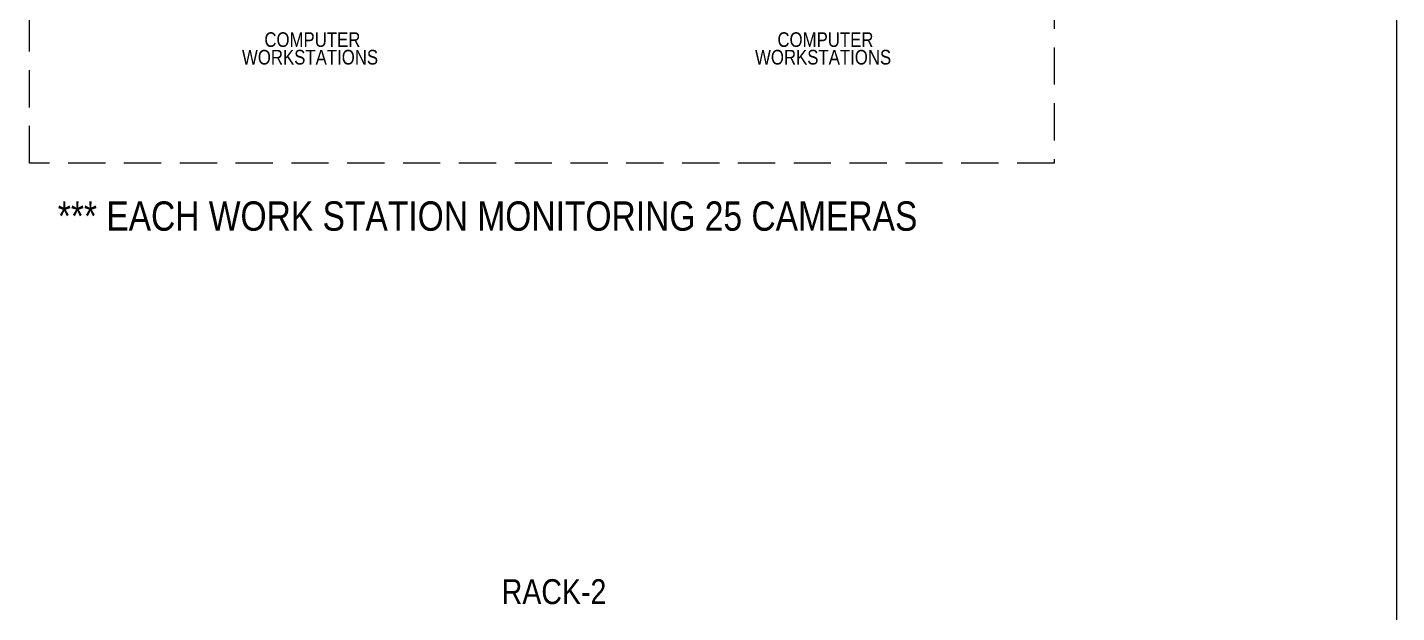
# Model space of a CAD drawing. Header units: millimetres. Extents: x 11706 to 18081, y 7308 to 12674.
# Drawn here: x 16913 to 18081, y 10110 to 10609 of the extents above; entities that cross this region are included whole.
import ezdxf
from ezdxf.enums import TextEntityAlignment as Align

# ---------------------------------------------------------------- set-up
doc = ezdxf.new("R2010")
doc.units = ezdxf.units.MM
doc.linetypes.add('DASHED', pattern=[19.05, 12.7, -6.35])
doc.layers.get('0').update_dxf_attribs({"lineweight": 0})
doc.styles.get("Standard").update_dxf_attribs({"font": 'ARIALN.TTF'})

msp = doc.modelspace()

# ---------------------------------------------------------------- linework, layer by layer
msp.add_lwpolyline([(11706.6, 12674.3), (18080.9, 12674.3), (18080.9, 7307.6), (11706.6, 7307.6)], close=True)
at = {"linetype": 'DASHED', "ltscale": 2.5}
msp.add_lwpolyline([(16914.3, 10973.4), (17788.7, 10973.4), (17788.7, 10493.6), (16914.3, 10493.6)], close=True, dxfattribs=at)

# ---------------------------------------------------------------- texts
at = {"color": 134}
for s, height, p in [(' COMPUTER', 12.5, (17153.7, 10592.8, -19.7)), (' COMPUTER', 12.5, (17591.5, 10592.8, -19.7)), ('*** EACH WORK STATION MONITORING 25 CAMERAS', 25, (17305.2, 10436)), ('RACK-2', 21.25, (17361.9, 10117.4))]:
    msp.add_text(s, height=height, dxfattribs=at).set_placement(p, align=Align.CENTER)
for p in [(17153.7, 10577.8, -19.7), (17591.5, 10577.8, -19.7)]:
    msp.add_text('WORKSTATIONS', height=12.5).set_placement(p, align=Align.CENTER)

doc.saveas('drawing.dxf')
